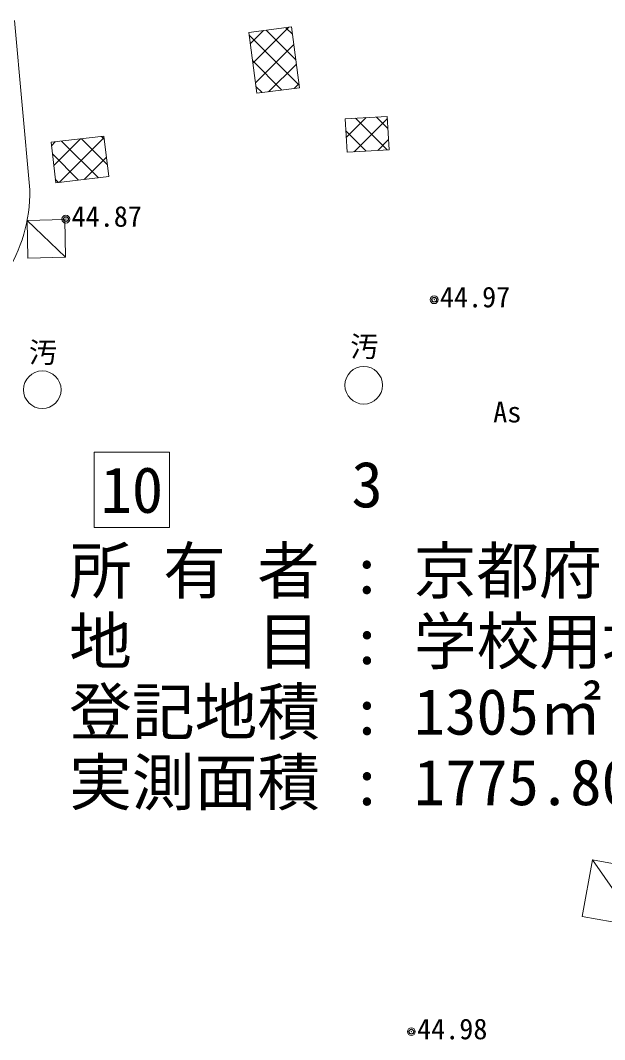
# Model space of a CAD drawing. Units: millimetres, scale not verified. Extents: x -29071210 to -28860960, y -117775216 to -117329466.
# Drawn here: x -28912509 to -28903195, y -117570066 to -117553806 of the extents above; entities that cross this region are included whole.
import ezdxf
from ezdxf.enums import TextEntityAlignment as Align

# ---------------------------------------------------------------- set-up
doc = ezdxf.new("R2010")
doc.units = ezdxf.units.MM
doc.header["$LTSCALE"] = 250
doc.header["$PDMODE"] = 32
doc.header["$PDSIZE"] = 125
for name, color, linetype, lineweight in [('S-SUV', 7, 'Continuous', 13), ('S-SUV-HTXT', 7, 'Continuous', 13), ('S-SUV-SRVR', 3, 'Continuous', 13)]:
    doc.layers.add(name, color=color, linetype=linetype, lineweight=lineweight)
doc.styles.add('ＭＳ ゴシック', font='')
doc.styles.get('ＭＳ ゴシック').set_extended_font_data('MS Gothic')

# ---------------------------------------------------------------- blocks, each defined once
blk = doc.blocks.new('ﾌﾟﾛｯﾄﾏｰｸ-03_1')
at = {"color": 3, "linetype": 'Continuous', "lineweight": 25}
blk.add_circle((0, 0), 0.5, dxfattribs=at)
at = {"color": 3}
blk.add_point((0, 0), dxfattribs=at)

msp = doc.modelspace()

# ---------------------------------------------------------------- hatches: boundary and pattern name
at = {"layer": 'S-SUV'}
h = msp.add_hatch(dxfattribs=at)
h.set_pattern_fill('USER', color=256, style=0, pattern_type=2)
h.set_pattern_definition([(45, (-28908432.9, -117554474), (-176.78, 176.78), []), (315, (-28908432.9, -117554474), (176.78, 176.78), [])])
h.paths.add_polyline_path([(-28908864.9, -117553999.1), (-28908186, -117553911), (-28908060, -117554882), (-28908738.9, -117554970.1)])
h = msp.add_hatch(dxfattribs=at)
h.set_pattern_fill('USER', color=256, style=0, pattern_type=2)
h.set_pattern_definition([(45, (-28906909.6, -117555625.1), (-176.78, 176.78), []), (315, (-28906909.6, -117555625.1), (176.78, 176.78), [])])
h.paths.add_polyline_path([(-28907301.3, -117555909.7), (-28907332, -117555377), (-28906659.7, -117555338.3), (-28906629, -117555871)])
h = msp.add_hatch(dxfattribs=at)
h.set_pattern_fill('USER', color=256, style=0, pattern_type=2)
h.set_pattern_definition([(45, (-28911543.2, -117556040.8), (-176.78, 176.78), []), (315, (-28911543.2, -117556040.8), (176.78, 176.78), [])])
h.paths.add_polyline_path([(-28911946.4, -117556396.6), (-28912021, -117555750.9), (-28911176.7, -117555653.3), (-28911102, -117556299)])

# ---------------------------------------------------------------- linework, layer by layer
for p, q in [((-28912359.1, -117556509), (-28912603.8, -117553806.5)), ((-28908186, -117553911), (-28908864.9, -117553999.1)), ((-28908864.9, -117553999.1), (-28908738.9, -117554970.1)), ((-28908186, -117553911), (-28908060, -117554882)), ((-28908738.9, -117554970.1), (-28908060, -117554882)), ((-28907332, -117555377), (-28906659.7, -117555338.3)), ((-28906659.7, -117555338.3), (-28906629, -117555871)), ((-28907301.3, -117555909.7), (-28907332, -117555377)), ((-28911176.7, -117555653.3), (-28912021, -117555750.9)), ((-28911102, -117556299), (-28911176.7, -117555653.3)), ((-28912021, -117555750.9), (-28911946.4, -117556396.6)), ((-28907301.3, -117555909.7), (-28906629, -117555871)), ((-28911946.4, -117556396.6), (-28911102, -117556299)), ((-28911788.7, -117557585.1), (-28912403.4, -117557000)), ((-28903386, -117567197), (-28903550, -117568102)), ((-28902481, -117567361), (-28903386, -117567197)), ((-28902645, -117568266), (-28903386, -117567197)), ((-28903550, -117568102), (-28902645, -117568266))]:
    msp.add_line(p, q, dxfattribs=at)
msp.add_lwpolyline([(-28911788.7, -117557585.1), (-28912388.6, -117557599.9), (-28912403.4, -117557000), (-28911803.5, -117556985.2)], close=True, dxfattribs=at)
for centre in [(-28912160, -117559698), (-28907036, -117559627)]:
    msp.add_circle(centre, 300, dxfattribs=at)
msp.add_arc((-28914804.3, -117556536), 2445.4, 326.92821, 0.63292, dxfattribs=at)
at = {"layer": 'S-SUV-HTXT', "lineweight": 15}
msp.add_lwpolyline([(-28910131.7, -117560695.8), (-28911331.7, -117560695.8), (-28911331.7, -117561895.8), (-28910131.7, -117561895.8)], close=True, dxfattribs=at)

# ---------------------------------------------------------------- block references
at = {"layer": 'S-SUV-SRVR', "xscale": 75, "yscale": 75}
for p in [(-28911784.6, -117556977.2), (-28905912, -117558263), (-28906276, -117569939)]:
    msp.add_blockref('ﾌﾟﾛｯﾄﾏｰｸ-03_1', p, dxfattribs=at)

# ---------------------------------------------------------------- texts
at = {"layer": 'S-SUV-HTXT', "style": 'ＭＳ ゴシック'}
for s, height, p in [('汚', 329.9, (-28912147.5, -117559102.7)), ('汚', 329.9, (-28907023.5, -117559009.7)), ('10', 733.1, (-28910731.7, -117561295.8))]:
    msp.add_text(s, height=height, dxfattribs=at).set_placement(p, align=Align.MIDDLE_CENTER)
for s, height, p in [('As', 329.9, (-28904971.3, -117560318.7)), ('所 有 者 : 京都府', 733.1, (-28911731.7, -117563170.8)), ('地\u3000\u3000目 : 学校用地', 733.1, (-28911731.7, -117564295.8)), ('登記地積 : 1305㎡', 733.1, (-28911731.7, -117565420.8)), ('実測面積 : 1775.80㎡', 733.1, (-28911731.7, -117566545.8))]:
    msp.add_text(s, height=height, dxfattribs=at).set_placement(p, align=Align.BOTTOM_LEFT)
msp.add_text('3', height=733.1, dxfattribs=at).set_placement((-28906731.7, -117561795.8), align=Align.BOTTOM_RIGHT)
at = {"layer": 'S-SUV-SRVR', "style": 'ＭＳ ゴシック'}
for s, p in [('44.87', (-28911693.7, -117557197.3)), ('44.97', (-28905821.1, -117558483.2)), ('44.98', (-28906185.1, -117570159.2))]:
    msp.add_text(s, height=329.9, dxfattribs=at).set_placement(p, align=Align.BOTTOM_LEFT)

doc.saveas('drawing.dxf')
